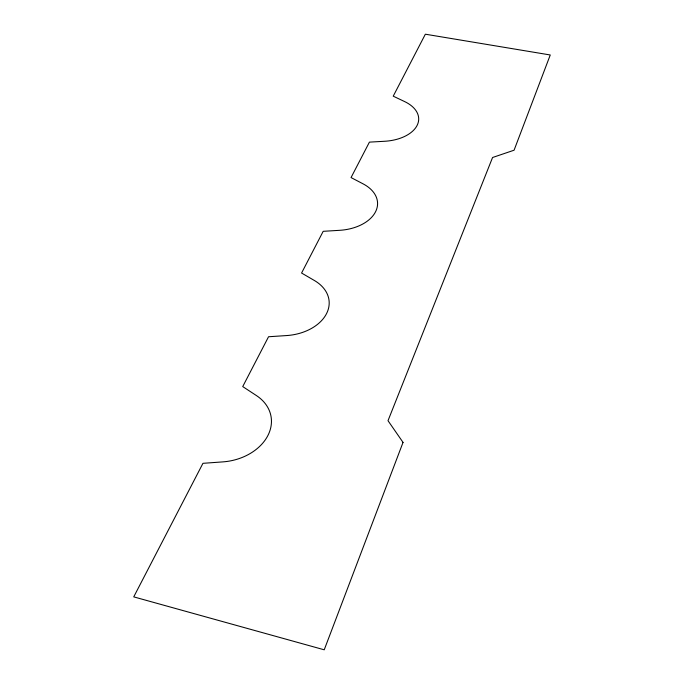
<?xml version="1.0" encoding="UTF-8"?>
<svg xmlns="http://www.w3.org/2000/svg" width="684" height="684" viewBox="0 0 684 684"><rect width="100%" height="100%" fill="white"/><g stroke="black" fill="none" stroke-linecap="round" stroke-linejoin="round"><path stroke-width="1.03" d="M403.038 442.394L324.225 649.8L133.739 596.875L202.951 463.324L222.941 461.88A48.863 36.868 -9.6 0 0 267.991 435.332A48.863 36.868 -9.6 0 0 256.397 395.549L242.726 386.58L268.547 336.75L286.656 335.562A44.221 30.831 -4.5 0 0 326.584 313.537A44.221 30.831 -4.5 0 0 314.418 280.517L301.576 273.036L323.19 231.32L339.734 230.311A40.51 26.078 -1.8 0 0 375.559 211.758A40.51 26.078 -1.8 0 0 363.153 183.893L351.054 177.566L369.42 142.127L384.647 141.272A37.423 22.307 -0.2 0 0 417.103 125.42A37.423 22.307 -0.2 0 0 404.663 101.6L393.232 96.17L425.354 34.2L550.261 54.976L514.077 150.206L492.565 157.508L388.008 420.694L403.038 442.394"/></g></svg>
